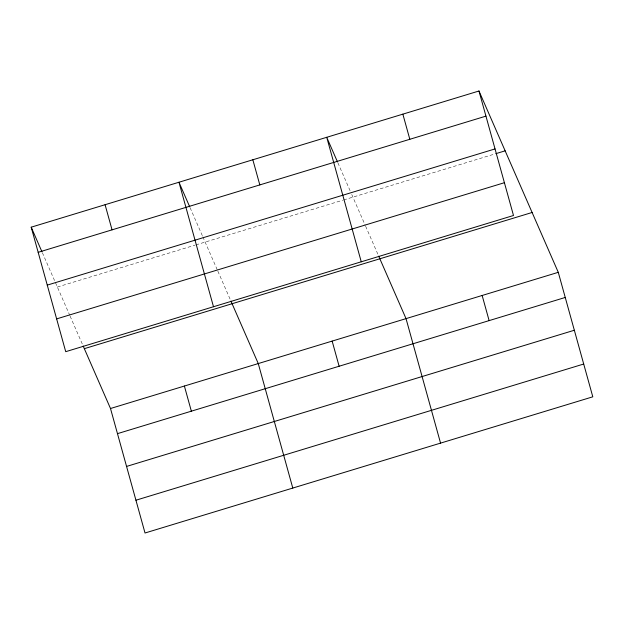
<?xml version="1.0" encoding="UTF-8"?>
<svg xmlns="http://www.w3.org/2000/svg" width="624" height="624" viewBox="0 0 624 624"><rect width="100%" height="100%" fill="white"/><g stroke="black" fill="none" stroke-linecap="round" stroke-linejoin="round"><path stroke-width="0.47" stroke-dasharray="3.12 2.34" d="M57.369 287.024L194.977 245.17M195.897 244.889L342.74 200.226M343.668 199.945L494.933 153.941M337.888 162.817L350.204 190.975M351.749 194.501L365.227 225.319M365.609 226.2L378.323 255.263M190.125 207.761L202.441 235.919M202.823 236.8L217.464 270.262M217.846 271.144L230.56 300.206M42.362 252.704L69.693 315.206M70.083 316.087L82.789 345.15"/><path stroke-width="0.94" d="M478.975 90.995L513.497 215.491L65.723 351.679L31.2 227.183L478.975 90.995L558.277 272.321L592.8 396.817L145.025 533.005L110.503 408.509L83.179 346.031M38.173 252.322L485.948 116.134M47.268 285.113L495.035 148.925M495.862 153.66L505.144 150.836M56.636 318.895L504.403 182.707M84.334 348.668L532.108 212.48M110.503 408.509L558.277 272.321M117.476 433.649L565.243 297.461M126.563 466.432L574.337 330.244M135.938 500.214L583.705 364.026M337.506 161.944L326.726 137.303L361.257 261.799M378.706 256.144L406.029 318.622L440.56 443.118M189.743 206.879L178.963 182.239L213.494 306.735M230.942 301.088L258.266 363.566L292.789 488.062M31.2 227.183L41.972 251.823M482.149 295.472L489.122 320.611M402.854 114.153L409.82 139.292M332.147 341.094L339.121 366.233M252.845 159.775L259.818 184.915M184.384 386.038L191.357 411.177M105.082 204.711L112.055 229.85"/></g></svg>
